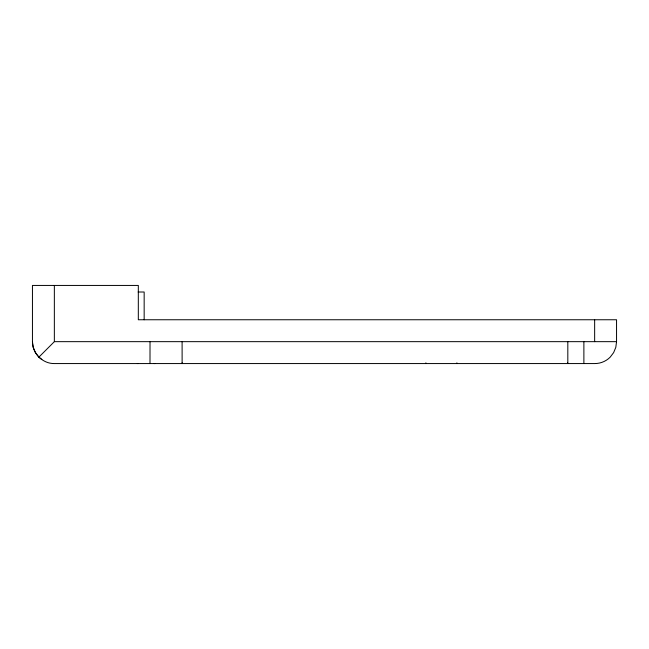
<?xml version="1.0" encoding="UTF-8"?>
<svg xmlns="http://www.w3.org/2000/svg" width="649" height="649" viewBox="0 0 649 649"><rect width="100%" height="100%" fill="white"/><g stroke="black" fill="none" stroke-linecap="round" stroke-linejoin="round"><path stroke-width="0.97" d="M616.55 341.658L615.812 347.329L613.638 352.61L610.19 357.145A21.628 21.628 0 0 1 594.646 363.562L54.167 363.562C42.461 363.643 32.409 353.291 32.45 341.658L32.45 285.438L138.318 285.438L138.318 319.754L616.55 319.754L616.55 341.658L54.354 341.658L38.843 357.169L35.411 352.65L33.221 347.353L32.45 341.658M150 363.562L150.024 341.658M137.353 363.554L138.261 363.554M154.981 363.554L154.073 363.554M138.132 292.009L144.159 292.009L144.159 319.754M182.101 341.658L182.126 363.562L182.101 362.815M38.859 357.177L41.82 359.473M425.89 362.815L425.898 363.562M594.646 319.754L594.646 341.658M583.881 341.658L583.881 363.562M567.818 341.658L567.818 363.562M567.656 362.815L567.656 363.562M456.888 362.815L456.888 363.562M54.354 285.438L54.354 341.658"/></g></svg>
